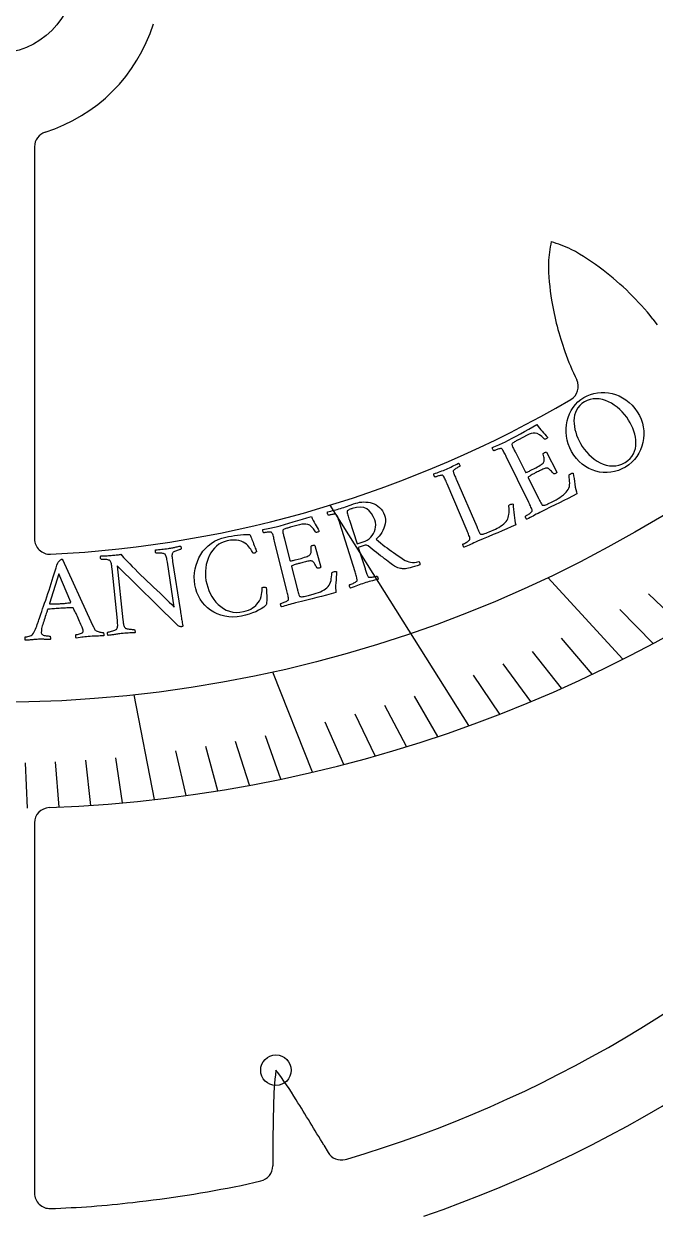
# Model space of a CAD drawing. Header units: millimetres. Extents: x -31.9 to 31.9, y -31.9 to 31.9.
# Drawn here: x 0.46 to 10.8, y -20.34 to -0.81 of the extents above; entities that cross this region are included whole.
import ezdxf

# ---------------------------------------------------------------- set-up
doc = ezdxf.new("R2010")
doc.units = ezdxf.units.MM
for name, color, linetype in [('CUT_INNER', 6, 'Continuous'), ('CUT_OUTER', 1, 'Continuous'), ('ENGRAVE', 7, 'Continuous'), ('ENGRAVE_FINE', 8, 'Continuous'), ('TEXT', 5, 'Continuous')]:
    doc.layers.add(name, color=color, linetype=linetype)

msp = doc.modelspace()

# ---------------------------------------------------------------- linework, layer by layer
at = {"layer": 'CUT_INNER'}
for points in [[(0.638, -2.825), (0.638, -9.2503)], [(10.7688, -5.6479), (10.8387, -5.7405)], [(0.638, -13.9015), (0.638, -19.9685)], [(5.376, -19.1783), (5.447, -19.2999)], [(5.7287, -19.4151), (5.7527, -19.4085)], [(4.0207, -19.8398), (4.3446, -19.7667)]]:
    msp.add_lwpolyline(points, dxfattribs=at)
msp.add_circle((0, 0), 1.3, dxfattribs=at)
for centre, radius, start, end in [((0.0002, 9.1153), 22.784, 272.20791, 347.61778), ((0.0011, -0.0011), 2.7099, 287.42252, 342.57748), ((0.888, -2.825), 0.25, 107.57812, 180), ((13.067, -5.0604), 4.0245, 170.27468, 175.29203), ((8.032, -7.6707), 3.4592, 66.17272, 72.01057), ((7.5943, -7.8987), 3.857, 52.34334, 61.58812), ((12.9057, -4.7111), 3.8497, 180.28254, 189.4199), ((7.0733, -8.5959), 4.7273, 38.58049, 52.5074), ((13.729, -4.5911), 4.6815, 189.21972, 199.8547), ((0.0003, -0.0004), 21.5188, 289.02596, 344.97122), ((0, 0), 20.2431, 286.50973, 342.47332), ((13.4624, -4.7042), 4.3924, 199.64865, 206.21467), ((9.2949, -6.7494), 0.25, 300.41016, 24.8197), ((0.0005, 9.1137), 18.6353, 272.76514, 300.36725), ((0.888, -9.2503), 0.25, 180, 272.63672), ((0.888, -13.9015), 0.25, 92.2878, 180), ((9.2058, -18.5593), 4.6526, 172.52926, 179.74592), ((0.9196, -20.8218), 4.6597, 30.75502, 37.97782), ((43.836, -19.6282), 39.2978, 178.41128, 179.25715), ((-24.6723, -37.0387), 34.9556, 30.72685, 32.14726), ((21.5005, -19.3971), 16.9614, 179.05973, 180.42166), ((5.6629, -19.1739), 0.25, 210.28165, 285.25424), ((4.2896, -19.5229), 0.25, 282.71186, 0.22682), ((0, 0), 20.2431, 276.37163, 281.45638), ((0.888, -19.9685), 0.25, 180, 272.54237), ((0.4376, -4.9025), 15.3228, 271.726, 276.77993)]:
    msp.add_arc(centre, radius, start, end, dxfattribs=at)
at = {"layer": 'CUT_OUTER'}
msp.add_circle((0, -0.0001), 31.9, dxfattribs=at)
at = {"layer": 'ENGRAVE'}
for points in [[(7.7541, -12.3087), (5.4795, -8.698)], [(10.2736, -11.221), (9.048, -9.8824)], [(5.1905, -13.0697), (4.5399, -11.4314)], [(2.6012, -13.5198), (2.2711, -11.8041)]]:
    msp.add_lwpolyline(points, dxfattribs=at)
for centre, radius in [((0, 9.1156), 21.0426), ((4.5925, -17.9536), 0.25)]:
    msp.add_circle(centre, radius, dxfattribs=at)
at = {"layer": 'ENGRAVE_FINE'}
for points in [[(11.2638, -10.6898), (10.6971, -10.152)], [(10.7702, -10.9625), (10.2244, -10.4069)], [(9.7743, -11.4657), (9.2723, -10.8767)], [(9.2725, -11.6966), (8.7932, -11.092)], [(8.7684, -11.9139), (8.3125, -11.2945)], [(8.2622, -12.1179), (7.8302, -11.4843)], [(7.2442, -12.4864), (6.8615, -11.8269)], [(6.7328, -12.6513), (6.3755, -11.9799)], [(5.7058, -12.9427), (5.4005, -12.2503)], [(6.2199, -12.8033), (5.8884, -12.121)], [(4.6742, -13.1841), (4.4224, -12.474)], [(3.639, -13.3763), (3.4419, -12.6518)], [(4.157, -13.2863), (3.9324, -12.5686)], [(1.5614, -13.6152), (1.4763, -12.8728)], [(2.0815, -13.5735), (1.9681, -12.8342)], [(3.1204, -13.4541), (2.951, -12.7238)], [(0.5206, -13.6628), (0.4922, -12.9168)], [(1.0411, -13.6449), (0.9843, -12.9003)]]:
    msp.add_lwpolyline(points, dxfattribs=at)
at = {"layer": 'TEXT'}
for points in [[(9.6347, -6.935), (9.6887, -6.906), (9.7442, -6.8828), (9.8013, -6.8656), (9.86, -6.8542), (9.9195, -6.8487), (9.9791, -6.849), (10.0387, -6.8553), (10.0984, -6.8674), (10.1574, -6.8852), (10.2149, -6.9087), (10.2709, -6.9378), (10.3254, -6.9726), (10.3774, -7.0132), (10.4259, -7.0597), (10.471, -7.1122), (10.5125, -7.1708), (10.5467, -7.2296), (10.5743, -7.29), (10.5952, -7.3518), (10.6093, -7.4151), (10.6171, -7.4789), (10.6188, -7.5424), (10.6146, -7.6054), (10.6043, -7.6681), (10.5881, -7.7293), (10.5661, -7.7881), (10.5383, -7.8444), (10.5047, -7.8983), (10.4656, -7.9486), (10.4213, -7.9944), (10.3719, -8.0356), (10.3174, -8.0722), (10.2603, -8.1028), (10.2016, -8.1272), (10.1411, -8.1454), (10.0791, -8.1573), (10.0165, -8.1628), (9.9545, -8.1619), (9.8931, -8.1546), (9.8324, -8.1409), (9.7731, -8.1209), (9.716, -8.095), (9.6611, -8.0632), (9.6084, -8.0254), (9.559, -7.9819), (9.5136, -7.9327), (9.4724, -7.878), (9.4352, -7.8176), (9.4048, -7.7566), (9.3808, -7.6946), (9.3632, -7.6317), (9.3519, -7.5677), (9.3465, -7.5037), (9.3467, -7.4408), (9.3524, -7.3789), (9.3635, -7.3179), (9.38, -7.2588), (9.4017, -7.2024), (9.4286, -7.1486), (9.4607, -7.0975), (9.4976, -7.0499), (9.5388, -7.007), (9.5845, -6.9687), (9.6347, -6.935)], [(9.6458, -7.0056), (9.6037, -7.0342), (9.568, -7.0661), (9.5385, -7.1013), (9.5155, -7.1398), (9.4979, -7.1808), (9.4853, -7.2233), (9.4775, -7.2675), (9.4745, -7.3133), (9.4759, -7.3601), (9.481, -7.4073), (9.49, -7.455), (9.5027, -7.503), (9.5186, -7.5506), (9.5368, -7.5968), (9.5575, -7.6416), (9.5806, -7.685), (9.6106, -7.7337), (9.6438, -7.7803), (9.6804, -7.8249), (9.7203, -7.8675), (9.7629, -7.907), (9.8075, -7.9424), (9.854, -7.9738), (9.9026, -8.001), (9.9526, -8.0233), (10.0032, -8.0398), (10.0546, -8.0504), (10.1066, -8.0551), (10.1587, -8.0529), (10.2102, -8.0427), (10.2611, -8.0246), (10.3113, -7.9986), (10.3559, -7.968), (10.3938, -7.9342), (10.425, -7.8972), (10.4493, -7.857), (10.4675, -7.8144), (10.4804, -7.7702), (10.488, -7.7243), (10.4903, -7.6769), (10.4879, -7.6286), (10.4814, -7.5804), (10.4707, -7.5322), (10.456, -7.484), (10.4381, -7.4367), (10.4178, -7.391), (10.3951, -7.347), (10.37, -7.3046), (10.3379, -7.2574), (10.3027, -7.2124), (10.2645, -7.1696), (10.2232, -7.1291), (10.1796, -7.0916), (10.1343, -7.0582), (10.0873, -7.0287), (10.0386, -7.0032), (9.989, -6.9824), (9.9393, -6.9671), (9.8895, -6.9572), (9.8395, -6.9528), (9.7899, -6.9548), (9.741, -6.9643), (9.693, -6.9812), (9.6458, -7.0056)], [(8.3405, -7.6642), (8.4009, -7.6336), (8.4638, -7.6007), (8.5292, -7.5653), (8.5971, -7.5274), (8.6659, -7.4887), (8.734, -7.4509), (8.8015, -7.4138), (8.8684, -7.3776), (8.8901, -7.4072), (8.9118, -7.4352), (8.9334, -7.4614), (8.955, -7.4859), (8.9766, -7.5099), (8.9982, -7.5345), (9.0199, -7.5595), (9.0416, -7.5851), (9.0387, -7.5917), (9.0336, -7.598), (9.0265, -7.604), (9.0173, -7.6096), (9.0071, -7.6142), (8.9986, -7.6158), (8.9918, -7.6144), (8.9868, -7.6101), (8.9463, -7.5708), (8.9082, -7.5424), (8.8725, -7.5249), (8.8392, -7.5184), (8.8069, -7.5196), (8.7744, -7.5254), (8.7417, -7.5358), (8.7086, -7.5509), (8.5654, -7.6249), (8.5592, -7.6282), (8.551, -7.6326), (8.5406, -7.6382), (8.5282, -7.645), (8.515, -7.6525), (8.5025, -7.6601), (8.4905, -7.6678), (8.4791, -7.6756), (8.4695, -7.6831), (8.4627, -7.69), (8.4589, -7.6963), (8.458, -7.7019), (8.4605, -7.7127), (8.4642, -7.7246), (8.4692, -7.7376), (8.4754, -7.7516), (8.4823, -7.7662), (8.4894, -7.781), (8.4967, -7.796), (8.5042, -7.8112), (8.5072, -7.8171), (8.5099, -7.8224), (8.5122, -7.827), (8.5142, -7.8309), (8.6781, -8.1572), (8.6812, -8.1598), (8.6868, -8.1602), (8.6949, -8.1585), (8.7055, -8.1547), (8.7177, -8.1495), (8.7305, -8.1438), (8.7437, -8.1375), (8.7575, -8.1306), (8.8472, -8.0848), (8.8761, -8.0696), (8.9014, -8.0557), (8.923, -8.043), (8.9409, -8.0317), (8.9556, -8.0211), (8.9675, -8.0105), (8.9764, -8), (8.9824, -7.9896), (8.9862, -7.9787), (8.9882, -7.9668), (8.9886, -7.9537), (8.9872, -7.9395), (8.9845, -7.9236), (8.9809, -7.9054), (8.9763, -7.8848), (8.9707, -7.862), (8.97, -7.8554), (8.9727, -7.849), (8.9789, -7.8428), (8.9884, -7.8367), (8.9983, -7.8322), (9.0073, -7.8295), (9.0154, -7.8288), (9.0225, -7.83), (9.1961, -8.1559), (9.1933, -8.1613), (9.1883, -8.1668), (9.1811, -8.1723), (9.1716, -8.1779), (9.1616, -8.1823), (9.1527, -8.184), (9.1451, -8.1831), (9.1385, -8.1795), (9.1204, -8.1595), (9.1047, -8.1427), (9.0913, -8.129), (9.0803, -8.1184), (9.0711, -8.1102), (9.063, -8.1037), (9.0561, -8.0988), (9.0504, -8.0956), (9.0451, -8.0935), (9.0397, -8.0918), (9.0342, -8.0907), (9.0285, -8.0901), (9.0209, -8.0899), (9.0108, -8.0917), (8.9982, -8.0956), (8.9829, -8.1015), (8.9661, -8.1087), (8.9486, -8.1165), (8.9304, -8.125), (8.9116, -8.134), (8.8927, -8.1432), (8.8744, -8.1523), (8.8568, -8.1611), (8.8397, -8.1698), (8.8279, -8.1759), (8.8153, -8.1825), (8.8021, -8.1896), (8.7881, -8.1972), (8.7743, -8.205), (8.7615, -8.2124), (8.7499, -8.2195), (8.7394, -8.2263), (8.731, -8.2328), (8.7257, -8.2386), (8.7233, -8.2439), (8.7241, -8.2487), (8.8916, -8.5822), (8.8926, -8.5842), (8.8939, -8.5867), (8.8953, -8.5896), (8.897, -8.5929), (8.9038, -8.6064), (8.9117, -8.6215), (8.9205, -8.6384), (8.9303, -8.657), (8.94, -8.6742), (8.9484, -8.6867), (8.9554, -8.6946), (8.9611, -8.6977), (8.9735, -8.6986), (8.9864, -8.6976), (8.9996, -8.6949), (9.0133, -8.6905), (9.0289, -8.684), (9.0482, -8.6753), (9.0709, -8.6644), (9.0973, -8.6511), (9.1824, -8.6072), (9.2136, -8.5901), (9.2436, -8.5714), (9.2726, -8.5513), (9.3005, -8.5297), (9.3259, -8.5075), (9.3474, -8.4856), (9.365, -8.464), (9.3788, -8.4427), (9.3909, -8.4186), (9.3992, -8.3928), (9.4038, -8.3655), (9.4047, -8.3366), (9.4032, -8.3065), (9.401, -8.2756), (9.398, -8.2438), (9.3942, -8.2111), (9.3946, -8.2049), (9.3978, -8.1989), (9.4041, -8.1929), (9.4132, -8.1871), (9.4281, -8.1798), (9.4411, -8.1753), (9.4522, -8.1735), (9.4614, -8.1745), (9.4683, -8.2172), (9.4751, -8.2613), (9.482, -8.3069), (9.4889, -8.3538), (9.4962, -8.3994), (9.5044, -8.4407), (9.5137, -8.4777), (9.524, -8.5105), (9.4528, -8.5485), (9.3815, -8.5856), (9.31, -8.6219), (9.2383, -8.6574), (9.1644, -8.6936), (9.086, -8.7323), (9.0031, -8.7734), (8.9157, -8.8169), (8.8855, -8.8321), (8.8569, -8.8468), (8.8302, -8.8611), (8.8052, -8.8748), (8.7807, -8.8882), (8.7556, -8.9015), (8.7299, -8.9146), (8.7035, -8.9275), (8.6982, -8.9248), (8.6934, -8.9202), (8.6889, -8.9137), (8.6848, -8.9053), (8.6816, -8.8966), (8.6795, -8.889), (8.6787, -8.8824), (8.6791, -8.8769), (8.6856, -8.8736), (8.6944, -8.8687), (8.7052, -8.8624), (8.7181, -8.8547), (8.7319, -8.846), (8.7449, -8.8369), (8.7574, -8.8274), (8.7692, -8.8175), (8.7791, -8.8081), (8.7858, -8.7999), (8.7893, -8.793), (8.7896, -8.7874), (8.7872, -8.7742), (8.7832, -8.7599), (8.7776, -8.7443), (8.7704, -8.7276), (8.7622, -8.7099), (8.7536, -8.6917), (8.7445, -8.6728), (8.735, -8.6533), (8.3659, -7.9024), (8.3562, -7.8829), (8.3467, -7.864), (8.3374, -7.8457), (8.3283, -7.828), (8.3193, -7.8117), (8.3103, -7.7975), (8.3014, -7.7853), (8.2926, -7.7751), (8.2878, -7.7712), (8.2804, -7.7694), (8.2705, -7.7696), (8.258, -7.772), (8.2441, -7.7757), (8.23, -7.7798), (8.2158, -7.7844), (8.2014, -7.7895), (8.1881, -7.7945), (8.1771, -7.7988), (8.1684, -7.8023), (8.1621, -7.8052), (8.1577, -7.802), (8.1532, -7.7972), (8.1486, -7.7908), (8.1438, -7.7828), (8.1399, -7.7744), (8.1375, -7.7669), (8.1368, -7.7603), (8.1377, -7.7546), (8.1639, -7.7431), (8.1899, -7.7318), (8.2157, -7.7207), (8.2414, -7.7098), (8.2667, -7.6988), (8.2917, -7.6875), (8.3163, -7.676), (8.3405, -7.6642)], [(7.8819, -9.0478), (7.8828, -9.0499), (7.8839, -9.0524), (7.8852, -9.0554), (7.8867, -9.0589), (7.8906, -9.0678), (7.895, -9.078), (7.8999, -9.0894), (7.9055, -9.1021), (7.9112, -9.1151), (7.917, -9.1275), (7.9228, -9.1391), (7.9285, -9.1501), (7.934, -9.1595), (7.9389, -9.1664), (7.9433, -9.1707), (7.9471, -9.1726), (7.9595, -9.1741), (7.9724, -9.1739), (7.9858, -9.172), (7.9997, -9.1683), (8.0157, -9.1627), (8.0354, -9.1551), (8.0587, -9.1454), (8.0858, -9.1337), (8.1881, -9.088), (8.2144, -9.0752), (8.2413, -9.0604), (8.2688, -9.0434), (8.2968, -9.0244), (8.3232, -9.0041), (8.3456, -8.9835), (8.364, -8.9626), (8.3785, -8.9415), (8.3888, -8.9209), (8.3974, -8.8984), (8.4043, -8.8738), (8.4096, -8.8473), (8.4127, -8.8181), (8.4133, -8.7857), (8.4114, -8.75), (8.4069, -8.7111), (8.4076, -8.7049), (8.4112, -8.699), (8.4178, -8.6935), (8.4272, -8.6881), (8.4426, -8.6817), (8.4558, -8.6779), (8.4669, -8.6768), (8.476, -8.6783), (8.4805, -8.7213), (8.4849, -8.7657), (8.4892, -8.8116), (8.4934, -8.8588), (8.4982, -8.9047), (8.5041, -8.9464), (8.5113, -8.9839), (8.5197, -9.0173), (8.4465, -9.0512), (8.3732, -9.0843), (8.2998, -9.1165), (8.2263, -9.1479), (8.1504, -9.1799), (8.07, -9.2142), (7.9849, -9.2506), (7.8952, -9.289), (7.8641, -9.3025), (7.8348, -9.3156), (7.8073, -9.3283), (7.7816, -9.3406), (7.7564, -9.3526), (7.7306, -9.3645), (7.7042, -9.3761), (7.6771, -9.3876), (7.672, -9.3845), (7.6674, -9.3796), (7.6633, -9.3729), (7.6597, -9.3644), (7.6569, -9.3555), (7.6553, -9.3477), (7.6548, -9.3411), (7.6555, -9.3357), (7.6623, -9.3327), (7.6713, -9.3283), (7.6824, -9.3227), (7.6958, -9.3157), (7.71, -9.3078), (7.7236, -9.2994), (7.7365, -9.2907), (7.7489, -9.2814), (7.7593, -9.2726), (7.7665, -9.2648), (7.7703, -9.2581), (7.771, -9.2525), (7.7693, -9.2392), (7.7661, -9.2246), (7.7613, -9.2088), (7.7551, -9.1917), (7.748, -9.1736), (7.7404, -9.1549), (7.7324, -9.1355), (7.724, -9.1155), (7.3975, -8.3451), (7.389, -8.3251), (7.3806, -8.3057), (7.3723, -8.2869), (7.3642, -8.2688), (7.3561, -8.252), (7.3479, -8.2372), (7.3398, -8.2246), (7.3316, -8.2139), (7.327, -8.2097), (7.3197, -8.2075), (7.3098, -8.2072), (7.2971, -8.2089), (7.283, -8.2117), (7.2688, -8.2151), (7.2543, -8.2189), (7.2397, -8.2232), (7.2261, -8.2274), (7.2149, -8.2311), (7.206, -8.2341), (7.1995, -8.2366), (7.1953, -8.2332), (7.1911, -8.2282), (7.1868, -8.2215), (7.1826, -8.2132), (7.1791, -8.2046), (7.1771, -8.197), (7.1768, -8.1904), (7.178, -8.1847), (7.2048, -8.1747), (7.2314, -8.1649), (7.2578, -8.1553), (7.284, -8.1458), (7.31, -8.1362), (7.3356, -8.1264), (7.3607, -8.1163), (7.3856, -8.1059), (7.4108, -8.0948), (7.4356, -8.0835), (7.4598, -8.072), (7.4836, -8.0602), (7.5074, -8.0483), (7.5318, -8.0361), (7.5567, -8.0239), (7.5822, -8.0114), (7.5872, -8.0144), (7.5917, -8.0193), (7.5959, -8.0259), (7.5998, -8.0344), (7.6028, -8.0432), (7.6047, -8.0508), (7.6054, -8.0574), (7.605, -8.0628), (7.5987, -8.0658), (7.5904, -8.0701), (7.58, -8.0757), (7.5676, -8.0826), (7.5545, -8.0902), (7.5419, -8.098), (7.5299, -8.1059), (7.5185, -8.114), (7.5089, -8.1219), (7.5021, -8.1293), (7.4984, -8.1363), (7.4975, -8.1428), (7.4995, -8.1537), (7.5025, -8.1658), (7.5068, -8.179), (7.5121, -8.1933), (7.5183, -8.2086), (7.5249, -8.2244), (7.5318, -8.241), (7.5392, -8.2581), (7.5404, -8.2609), (7.5416, -8.2636), (7.5428, -8.2664), (7.544, -8.2692), (7.5452, -8.2719), (7.5464, -8.2747), (7.5476, -8.2775), (7.5488, -8.2802)], [(5.9012, -8.665), (5.9318, -8.6563), (5.9637, -8.65), (5.997, -8.6461), (6.0316, -8.6446), (6.0666, -8.6456), (6.1013, -8.6494), (6.1356, -8.6559), (6.1694, -8.6651), (6.2023, -8.6774), (6.2334, -8.693), (6.2629, -8.712), (6.2906, -8.7343), (6.3159, -8.7603), (6.3381, -8.7902), (6.357, -8.824), (6.3727, -8.8618), (6.3821, -8.8954), (6.3868, -8.9302), (6.3869, -8.9661), (6.3822, -9.0031), (6.3735, -9.0402), (6.3616, -9.0763), (6.3463, -9.1114), (6.3277, -9.1454), (6.3066, -9.1774), (6.2837, -9.2062), (6.2589, -9.2319), (6.2324, -9.2545), (6.2702, -9.2863), (6.307, -9.3165), (6.3429, -9.3452), (6.3778, -9.3723), (6.4125, -9.3984), (6.4477, -9.4243), (6.4834, -9.4497), (6.5196, -9.4749), (6.5571, -9.5004), (6.5968, -9.5272), (6.6386, -9.5551), (6.6826, -9.5843), (6.7119, -9.6017), (6.741, -9.6155), (6.7697, -9.6257), (6.7981, -9.6322), (6.8277, -9.635), (6.8601, -9.6337), (6.8953, -9.6284), (6.9333, -9.6191), (6.9381, -9.6225), (6.942, -9.6281), (6.9452, -9.6359), (6.9475, -9.6459), (6.9492, -9.6558), (6.9503, -9.6636), (6.9508, -9.6691), (6.9508, -9.6725), (6.9057, -9.6887), (6.8641, -9.7025), (6.8262, -9.7139), (6.7919, -9.723), (6.7615, -9.73), (6.7351, -9.7351), (6.7129, -9.7384), (6.6947, -9.7397), (6.6826, -9.7391), (6.6682, -9.7382), (6.6515, -9.7368), (6.6325, -9.7351), (6.6119, -9.7315), (6.5904, -9.7246), (6.5681, -9.7144), (6.545, -9.7009), (6.5348, -9.6939), (6.5209, -9.6843), (6.5034, -9.6719), (6.4824, -9.6567), (6.4584, -9.6393), (6.4322, -9.6199), (6.4038, -9.5986), (6.3732, -9.5754), (6.341, -9.5508), (6.3079, -9.5253), (6.2737, -9.4989), (6.2385, -9.4716), (6.2031, -9.444), (6.1684, -9.4165), (6.1344, -9.3891), (6.101, -9.3619), (6.0885, -9.355), (6.0737, -9.3519), (6.0565, -9.3528), (6.0369, -9.3576), (5.9407, -9.3888), (6.0523, -9.7365), (6.0532, -9.7394), (6.0541, -9.7423), (6.0551, -9.7451), (6.056, -9.748), (6.0569, -9.7509), (6.0578, -9.7537), (6.0587, -9.7566), (6.0597, -9.7595), (6.0654, -9.7772), (6.071, -9.794), (6.0765, -9.81), (6.0818, -9.8251), (6.0871, -9.839), (6.0926, -9.8514), (6.0983, -9.8622), (6.1042, -9.8716), (6.1091, -9.8752), (6.1168, -9.8776), (6.1274, -9.8788), (6.1408, -9.8788), (6.1557, -9.8779), (6.171, -9.8761), (6.1865, -9.8736), (6.2024, -9.8704), (6.2171, -9.867), (6.2292, -9.864), (6.2388, -9.8614), (6.2459, -9.8593), (6.25, -9.8629), (6.254, -9.8682), (6.2578, -9.8752), (6.2615, -9.8837), (6.2643, -9.8926), (6.2656, -9.9003), (6.2653, -9.907), (6.2635, -9.9126), (6.234, -9.9203), (6.2052, -9.9278), (6.1771, -9.9351), (6.1495, -9.9424), (6.1222, -9.9498), (6.0946, -9.9577), (6.0667, -9.966), (6.0386, -9.9747), (6.0112, -9.9835), (5.9837, -9.9927), (5.9561, -10.0024), (5.9283, -10.0124), (5.9003, -10.0227), (5.8721, -10.0331), (5.8436, -10.0437), (5.815, -10.0545), (5.8102, -10.0509), (5.8061, -10.0456), (5.8027, -10.0385), (5.8, -10.0297), (5.7981, -10.0205), (5.7972, -10.0127), (5.7974, -10.0061), (5.7987, -10.0007), (5.8057, -9.9984), (5.815, -9.9949), (5.8267, -9.9904), (5.8407, -9.9848), (5.8556, -9.9783), (5.8699, -9.9713), (5.8837, -9.9639), (5.8969, -9.9559), (5.9081, -9.9481), (5.916, -9.9411), (5.9205, -9.9348), (5.9217, -9.9293), (5.9213, -9.9159), (5.9196, -9.9011), (5.9165, -9.8849), (5.912, -9.8672), (5.9066, -9.8485), (5.9009, -9.8291), (5.8949, -9.8091), (5.8885, -9.7884), (5.6378, -8.99), (5.6312, -8.9693), (5.6248, -8.9492), (5.6184, -8.9297), (5.6121, -8.9108), (5.6057, -8.8933), (5.599, -8.8778), (5.5922, -8.8644), (5.585, -8.853), (5.5809, -8.8484), (5.5739, -8.8455), (5.564, -8.8442), (5.5513, -8.8446), (5.537, -8.846), (5.5227, -8.8479), (5.5082, -8.8502), (5.4936, -8.8529), (5.4801, -8.8556), (5.4688, -8.8581), (5.4599, -8.8602), (5.4533, -8.862), (5.4494, -8.8582), (5.4457, -8.8528), (5.4421, -8.8457), (5.4387, -8.8371), (5.4361, -8.8282), (5.4349, -8.8204), (5.4352, -8.8138), (5.4369, -8.8083), (5.4645, -8.801), (5.4918, -8.7939), (5.5188, -8.787), (5.5454, -8.7802), (5.5718, -8.7734), (5.5979, -8.7663), (5.6238, -8.7587), (5.6494, -8.7508), (5.6764, -8.7422), (5.7042, -8.7329), (5.733, -8.723), (5.7627, -8.7125), (5.794, -8.7014), (5.8275, -8.6899), (5.8632, -8.6777), (5.9012, -8.665)], [(6.2113, -8.9373), (6.1873, -8.8806), (6.1574, -8.8322), (6.1216, -8.7918), (6.0798, -8.7596), (6.0315, -8.7379), (5.9759, -8.7295), (5.9132, -8.7341), (5.843, -8.7518), (5.8337, -8.755), (5.8224, -8.7591), (5.809, -8.7641), (5.7934, -8.7701), (5.7788, -8.7766), (5.7683, -8.7835), (5.7617, -8.7906), (5.7591, -8.798), (5.759, -8.8092), (5.7608, -8.823), (5.7643, -8.8396), (5.7695, -8.8589), (5.7757, -8.8797), (5.7821, -8.9005), (5.7886, -8.9214), (5.7953, -8.9423), (5.9223, -9.3315), (6.0201, -9.2998), (6.0547, -9.2861), (6.0871, -9.2685), (6.1173, -9.2469), (6.1451, -9.2214), (6.1698, -9.1928), (6.1903, -9.1618), (6.2067, -9.1284), (6.219, -9.0926), (6.2262, -9.0553), (6.2273, -9.0169), (6.2223, -8.9776), (6.2113, -8.9373)], [(4.597, -9.0501), (4.6625, -9.033), (4.7309, -9.0141), (4.8024, -8.9934), (4.8768, -8.9708), (4.9522, -8.9475), (5.0268, -8.925), (5.1006, -8.9031), (5.1736, -8.8819), (5.1886, -8.9154), (5.2039, -8.9473), (5.2194, -8.9775), (5.2353, -9.0061), (5.2513, -9.0341), (5.2673, -9.0626), (5.2831, -9.0917), (5.2989, -9.1214), (5.2947, -9.1272), (5.2884, -9.1322), (5.2802, -9.1366), (5.27, -9.1402), (5.2591, -9.1424), (5.2504, -9.1422), (5.2441, -9.1394), (5.2401, -9.1342), (5.2088, -9.0872), (5.1776, -9.0513), (5.1465, -9.0267), (5.1153, -9.0132), (5.0835, -9.0076), (5.0505, -9.0064), (5.0163, -9.0096), (4.9808, -9.0173), (4.8251, -9.0594), (4.8184, -9.0612), (4.8094, -9.0638), (4.7981, -9.0671), (4.7845, -9.0711), (4.7701, -9.0757), (4.7562, -9.0804), (4.7428, -9.0854), (4.73, -9.0906), (4.719, -9.0959), (4.711, -9.1012), (4.7059, -9.1065), (4.7038, -9.1119), (4.704, -9.123), (4.7051, -9.1354), (4.7073, -9.1491), (4.7103, -9.1641), (4.7139, -9.1798), (4.7177, -9.1958), (4.7217, -9.212), (4.7259, -9.2284), (4.7276, -9.2349), (4.729, -9.2406), (4.7303, -9.2456), (4.7314, -9.2498), (4.8225, -9.6035), (4.825, -9.6066), (4.8304, -9.6082), (4.8387, -9.6082), (4.8499, -9.6068), (4.8629, -9.6043), (4.8765, -9.6014), (4.8908, -9.5981), (4.9058, -9.5943), (5.0032, -9.5685), (5.0346, -9.5598), (5.0622, -9.5515), (5.086, -9.5437), (5.106, -9.5365), (5.1226, -9.5292), (5.1364, -9.5214), (5.1473, -9.513), (5.1554, -9.5041), (5.1614, -9.4943), (5.1659, -9.483), (5.169, -9.4703), (5.1707, -9.4561), (5.1715, -9.4401), (5.1718, -9.4215), (5.1716, -9.4004), (5.171, -9.3769), (5.1717, -9.3703), (5.1758, -9.3646), (5.1831, -9.3598), (5.1937, -9.356), (5.2043, -9.3536), (5.2137, -9.3529), (5.2217, -9.3539), (5.2285, -9.3566), (5.329, -9.7118), (5.3252, -9.7166), (5.3191, -9.7209), (5.3109, -9.7248), (5.3004, -9.7282), (5.2897, -9.7303), (5.2807, -9.7301), (5.2734, -9.7276), (5.2678, -9.7228), (5.2543, -9.6994), (5.2425, -9.6796), (5.2324, -9.6634), (5.2239, -9.6507), (5.2166, -9.6407), (5.2101, -9.6327), (5.2043, -9.6264), (5.1994, -9.6221), (5.1947, -9.6189), (5.1898, -9.6162), (5.1846, -9.6139), (5.1791, -9.6121), (5.1718, -9.6103), (5.1616, -9.6099), (5.1484, -9.611), (5.1322, -9.6135), (5.1142, -9.617), (5.0955, -9.621), (5.0759, -9.6254), (5.0556, -9.6302), (5.0352, -9.6352), (5.0154, -9.6402), (4.9963, -9.6451), (4.9778, -9.65), (4.9649, -9.6535), (4.9513, -9.6573), (4.9368, -9.6614), (4.9215, -9.6659), (4.9064, -9.6705), (4.8924, -9.675), (4.8795, -9.6795), (4.8678, -9.684), (4.8582, -9.6885), (4.8517, -9.6931), (4.8483, -9.6978), (4.848, -9.7026), (4.9412, -10.064), (4.9417, -10.0662), (4.9424, -10.0689), (4.9432, -10.072), (4.9442, -10.0757), (4.948, -10.0902), (4.9524, -10.1067), (4.9575, -10.1251), (4.9632, -10.1454), (4.969, -10.1642), (4.9745, -10.1782), (4.9797, -10.1873), (4.9846, -10.1917), (4.9966, -10.1951), (5.0093, -10.1969), (5.0228, -10.1971), (5.0371, -10.1956), (5.0538, -10.1926), (5.0744, -10.1882), (5.099, -10.1823), (5.1276, -10.1749), (5.2201, -10.1501), (5.2541, -10.1399), (5.2875, -10.1281), (5.3201, -10.1145), (5.3519, -10.0993), (5.3814, -10.083), (5.4071, -10.0661), (5.4289, -10.0488), (5.4468, -10.0309), (5.4638, -10.0098), (5.4774, -9.9864), (5.4877, -9.9607), (5.4946, -9.9327), (5.4996, -9.903), (5.504, -9.8723), (5.5077, -9.8406), (5.5109, -9.8078), (5.5126, -9.8018), (5.5171, -9.7966), (5.5244, -9.7921), (5.5346, -9.7884), (5.5507, -9.7844), (5.5644, -9.7828), (5.5756, -9.7834), (5.5843, -9.7863), (5.582, -9.8295), (5.5794, -9.874), (5.5765, -9.92), (5.5732, -9.9673), (5.5707, -10.0134), (5.5701, -10.0555), (5.5713, -10.0937), (5.5743, -10.1279), (5.4967, -10.15), (5.4192, -10.1711), (5.3416, -10.1915), (5.2641, -10.2109), (5.1842, -10.2307), (5.0994, -10.2519), (5.0097, -10.2745), (4.915, -10.2985), (4.8822, -10.307), (4.8512, -10.3153), (4.8221, -10.3235), (4.7947, -10.3317), (4.768, -10.3396), (4.7406, -10.3472), (4.7127, -10.3546), (4.6841, -10.3617), (4.6796, -10.3579), (4.6759, -10.3523), (4.6729, -10.345), (4.6706, -10.336), (4.6693, -10.3268), (4.6689, -10.3189), (4.6695, -10.3123), (4.671, -10.307), (4.6782, -10.3051), (4.6877, -10.3023), (4.6996, -10.2984), (4.7139, -10.2936), (4.7292, -10.288), (4.7439, -10.2819), (4.758, -10.2753), (4.7717, -10.2681), (4.7834, -10.2609), (4.7917, -10.2544), (4.7965, -10.2484), (4.798, -10.243), (4.7984, -10.2296), (4.7976, -10.2147), (4.7954, -10.1983), (4.7919, -10.1804), (4.7877, -10.1614), (4.7831, -10.1418), (4.7782, -10.1214), (4.7731, -10.1003), (4.5714, -9.2882), (4.5661, -9.2671), (4.5608, -9.2467), (4.5556, -9.2268), (4.5504, -9.2077), (4.545, -9.1898), (4.5393, -9.174), (4.5332, -9.1602), (4.5267, -9.1484), (4.5229, -9.1435), (4.516, -9.1402), (4.5062, -9.1383), (4.4935, -9.138), (4.4791, -9.1386), (4.4645, -9.1397), (4.4496, -9.1412), (4.4345, -9.1431), (4.4204, -9.1452), (4.4088, -9.147), (4.3996, -9.1487), (4.3928, -9.1501), (4.3892, -9.1461), (4.3858, -9.1404), (4.3826, -9.1332), (4.3797, -9.1244), (4.3776, -9.1153), (4.3769, -9.1075), (4.3776, -9.1009), (4.3796, -9.0955), (4.4077, -9.0898), (4.4355, -9.0843), (4.4631, -9.0789), (4.4905, -9.0736), (4.5176, -9.0683), (4.5444, -9.0626), (4.5708, -9.0565), (4.597, -9.0501)], [(3.771, -9.2209), (3.8166, -9.212), (3.8634, -9.2038), (3.9114, -9.1961), (3.9607, -9.1891), (4.011, -9.1833), (4.062, -9.1792), (4.1139, -9.1769), (4.1666, -9.1763), (4.1676, -9.1787), (4.1705, -9.1859), (4.1754, -9.198), (4.1823, -9.2149), (4.1904, -9.235), (4.199, -9.2569), (4.2082, -9.2804), (4.2178, -9.3056), (4.2276, -9.331), (4.2369, -9.3552), (4.2458, -9.3783), (4.2544, -9.4001), (4.2618, -9.4192), (4.2674, -9.4339), (4.2711, -9.4443), (4.2729, -9.4504), (4.2738, -9.4543), (4.2728, -9.4587), (4.27, -9.4635), (4.2652, -9.4687), (4.2592, -9.4736), (4.2527, -9.4777), (4.2458, -9.4808), (4.2385, -9.483), (4.232, -9.4841), (4.2258, -9.4844), (4.2199, -9.4838), (4.2144, -9.4823), (4.209, -9.4707), (4.2017, -9.4564), (4.1925, -9.4394), (4.1813, -9.4198), (4.1677, -9.399), (4.1511, -9.3783), (4.1316, -9.3577), (4.1093, -9.3373), (4.0836, -9.3183), (4.0543, -9.3019), (4.0213, -9.2883), (3.9847, -9.2773), (3.9439, -9.2704), (3.8984, -9.2689), (3.8483, -9.2727), (3.7934, -9.2819), (3.7444, -9.2951), (3.699, -9.3136), (3.657, -9.3377), (3.6185, -9.3672), (3.5836, -9.4012), (3.5522, -9.4388), (3.5245, -9.4799), (3.5004, -9.5247), (3.48, -9.572), (3.4635, -9.6208), (3.4509, -9.6713), (3.4422, -9.7232), (3.4374, -9.7757), (3.4365, -9.8275), (3.4396, -9.8787), (3.4467, -9.9294), (3.4587, -9.9851), (3.4745, -10.0396), (3.494, -10.0929), (3.5172, -10.145), (3.5441, -10.1948), (3.5746, -10.2413), (3.6087, -10.2844), (3.6464, -10.3241), (3.6875, -10.3595), (3.7319, -10.3896), (3.7796, -10.4144), (3.8305, -10.4339), (3.8845, -10.447), (3.9413, -10.4525), (4.0011, -10.4506), (4.0636, -10.4411), (4.1065, -10.4303), (4.1452, -10.4168), (4.1798, -10.4004), (4.2103, -10.3813), (4.2372, -10.3605), (4.2612, -10.3389), (4.2823, -10.3167), (4.3004, -10.2938), (4.3213, -10.2617), (4.3379, -10.2289), (4.3501, -10.1956), (4.358, -10.1617), (4.3629, -10.1287), (4.3663, -10.0981), (4.3681, -10.0699), (4.3684, -10.0441), (4.3845, -10.0399), (4.4006, -10.0387), (4.4167, -10.0407), (4.4326, -10.0458), (4.4342, -10.0544), (4.4357, -10.0667), (4.4371, -10.0826), (4.4384, -10.1021), (4.4396, -10.1239), (4.4407, -10.1466), (4.4415, -10.1703), (4.4422, -10.1949), (4.4425, -10.2194), (4.4422, -10.2425), (4.4414, -10.2644), (4.44, -10.285), (4.438, -10.3032), (4.4355, -10.3179), (4.4325, -10.3292), (4.4289, -10.3369), (4.3924, -10.3664), (4.3524, -10.3938), (4.3089, -10.419), (4.2621, -10.4419), (4.211, -10.4629), (4.1551, -10.4819), (4.0943, -10.4989), (4.0286, -10.5139), (3.9573, -10.5251), (3.8877, -10.5292), (3.8199, -10.5262), (3.7541, -10.5162), (3.6908, -10.4997), (3.6309, -10.4776), (3.5745, -10.4498), (3.5215, -10.4165), (3.4725, -10.3783), (3.428, -10.3358), (3.3882, -10.2892), (3.3528, -10.2385), (3.3226, -10.1842), (3.2979, -10.127), (3.2787, -10.067), (3.265, -10.0041), (3.2565, -9.9364), (3.2543, -9.8698), (3.2583, -9.8043), (3.2685, -9.7399), (3.2842, -9.6772), (3.3051, -9.6171), (3.331, -9.5595), (3.3619, -9.5043), (3.3977, -9.4525), (3.438, -9.4049), (3.483, -9.3616), (3.5326, -9.3225), (3.5865, -9.2884), (3.6441, -9.2601), (3.7056, -9.2377), (3.771, -9.2209)], [(1.9141, -9.5187), (1.9349, -9.5165), (1.9555, -9.5144), (1.9758, -9.5122), (1.9959, -9.5101), (2.0146, -9.508), (2.0306, -9.5058), (2.0439, -9.5037), (2.0546, -9.5017), (2.0739, -9.5252), (2.0979, -9.5529), (2.1269, -9.5848), (2.1608, -9.621), (2.1987, -9.6604), (2.2398, -9.7024), (2.2841, -9.7468), (2.3315, -9.7936), (2.3811, -9.842), (2.4317, -9.891), (2.4834, -9.9406), (2.5362, -9.9909), (2.5894, -10.0413), (2.6419, -10.0913), (2.694, -10.1409), (2.7454, -10.19), (2.7951, -10.2378), (2.8416, -10.2833), (2.885, -10.3266), (2.9251, -10.3676), (2.8149, -9.6333), (2.8111, -9.6089), (2.8075, -9.5873), (2.804, -9.5684), (2.8007, -9.5523), (2.7968, -9.538), (2.7913, -9.5248), (2.7842, -9.5125), (2.7756, -9.5013), (2.7706, -9.497), (2.7628, -9.4933), (2.7521, -9.4901), (2.7386, -9.4875), (2.7236, -9.4854), (2.7082, -9.4838), (2.6926, -9.4828), (2.6768, -9.4823), (2.6618, -9.4822), (2.6489, -9.4825), (2.6382, -9.483), (2.6295, -9.4839), (2.6255, -9.4789), (2.6224, -9.4725), (2.6201, -9.4649), (2.6188, -9.4561), (2.6181, -9.4472), (2.6177, -9.4398), (2.6176, -9.4336), (2.6179, -9.4288), (2.6451, -9.4261), (2.6714, -9.4235), (2.697, -9.4211), (2.7218, -9.419), (2.7468, -9.4166), (2.7734, -9.4136), (2.8015, -9.4099), (2.831, -9.4056), (2.8517, -9.4024), (2.8704, -9.3993), (2.8871, -9.3964), (2.9017, -9.3937), (2.9154, -9.3909), (2.9294, -9.388), (2.9435, -9.385), (2.9579, -9.3817), (2.9732, -9.3783), (2.9899, -9.3745), (3.0082, -9.3706), (3.0281, -9.3663), (3.0306, -9.3705), (3.033, -9.3757), (3.0353, -9.3819), (3.0376, -9.3891), (3.0393, -9.397), (3.0398, -9.405), (3.039, -9.4133), (3.0372, -9.4217), (3.0302, -9.4231), (3.0205, -9.4255), (3.0082, -9.4287), (2.9933, -9.4329), (2.9773, -9.4379), (2.9617, -9.4433), (2.9466, -9.4494), (2.9319, -9.456), (2.9189, -9.4628), (2.9087, -9.4695), (2.9015, -9.4761), (2.8972, -9.4827), (2.893, -9.4949), (2.8904, -9.5076), (2.8893, -9.5209), (2.8897, -9.5347), (2.8913, -9.5504), (2.8936, -9.5696), (2.8968, -9.5922), (2.9007, -9.6182), (3.0226, -10.4055), (3.0267, -10.4324), (3.0306, -10.4575), (3.0343, -10.481), (3.0376, -10.5026), (3.0409, -10.5233), (3.0442, -10.5435), (3.0476, -10.5633), (3.0511, -10.5828), (3.0547, -10.6028), (3.0588, -10.6245), (3.0632, -10.6477), (3.0681, -10.6726), (3.0671, -10.6764), (3.065, -10.6796), (3.0618, -10.6823), (3.0575, -10.6843), (3.0529, -10.6859), (3.0491, -10.6872), (3.046, -10.688), (3.0436, -10.6885), (3.0388, -10.6886), (3.0324, -10.6877), (3.0244, -10.6857), (3.0148, -10.6828), (3.0041, -10.6783), (2.9927, -10.6719), (2.9807, -10.6636), (2.968, -10.6533), (1.9919, -9.6901), (2.0858, -10.5761), (2.0885, -10.6006), (2.0914, -10.6222), (2.0943, -10.6408), (2.0973, -10.6566), (2.1011, -10.6705), (2.1061, -10.6837), (2.1125, -10.696), (2.1202, -10.7076), (2.1252, -10.7121), (2.1331, -10.7161), (2.1439, -10.7197), (2.1576, -10.7228), (2.173, -10.7254), (2.1889, -10.7277), (2.2053, -10.7295), (2.2221, -10.7308), (2.238, -10.7317), (2.2517, -10.732), (2.2632, -10.7318), (2.2724, -10.7312), (2.2766, -10.7362), (2.2799, -10.7424), (2.2822, -10.7497), (2.2837, -10.7581), (2.2844, -10.7666), (2.2845, -10.7742), (2.284, -10.7808), (2.2829, -10.7865), (2.2537, -10.7879), (2.2255, -10.7892), (2.1984, -10.7905), (2.1723, -10.7918), (2.1459, -10.7934), (2.1177, -10.7954), (2.0878, -10.798), (2.0561, -10.8011), (2.0346, -10.8035), (2.0148, -10.8059), (1.9966, -10.8083), (1.9801, -10.8108), (1.9645, -10.8134), (1.9492, -10.8159), (1.9342, -10.8184), (1.9194, -10.8208), (1.9037, -10.8233), (1.8858, -10.826), (1.8657, -10.8289), (1.8434, -10.832), (1.8411, -10.8277), (1.8389, -10.8224), (1.8369, -10.816), (1.8351, -10.8086), (1.834, -10.8006), (1.8341, -10.7926), (1.8356, -10.7844), (1.8383, -10.7761), (1.8457, -10.7751), (1.8559, -10.7732), (1.8688, -10.7704), (1.8845, -10.7667), (1.9014, -10.7623), (1.9182, -10.7574), (1.9347, -10.752), (1.9511, -10.7462), (1.9657, -10.74), (1.9768, -10.7338), (1.9844, -10.7275), (1.9886, -10.7213), (1.9938, -10.7093), (1.9976, -10.6969), (1.9999, -10.684), (2.0008, -10.6706), (2.0006, -10.6552), (1.9996, -10.6362), (1.9979, -10.6136), (1.9955, -10.5875), (1.9097, -9.741), (1.9069, -9.7148), (1.9041, -9.6922), (1.9012, -9.673), (1.8984, -9.6574), (1.8949, -9.644), (1.8902, -9.6315), (1.8842, -9.6199), (1.8771, -9.6092), (1.872, -9.6038), (1.8638, -9.5991), (1.8523, -9.5952), (1.8377, -9.5919), (1.8215, -9.5893), (1.8052, -9.5872), (1.7889, -9.5859), (1.7725, -9.5851), (1.7574, -9.5847), (1.745, -9.5846), (1.7353, -9.5848), (1.7282, -9.5852), (1.7242, -9.5775), (1.7215, -9.5697), (1.7199, -9.5618), (1.7195, -9.5538), (1.7199, -9.5462), (1.7206, -9.5395), (1.7217, -9.5339), (1.723, -9.5293), (1.7539, -9.5274), (1.7818, -9.526), (1.8065, -9.5249), (1.8282, -9.5243), (1.8487, -9.5236), (1.8698, -9.5224), (1.8916, -9.5208), (1.9141, -9.5187)], [(0.6928, -10.6259), (0.6939, -10.6228), (0.6971, -10.6135), (0.7026, -10.5979), (0.7101, -10.5761), (0.7195, -10.549), (0.7304, -10.5174), (0.7426, -10.4814), (0.7563, -10.4409), (0.7711, -10.3969), (0.7869, -10.3505), (0.8036, -10.3017), (0.8212, -10.2505), (0.8393, -10.1976), (0.8573, -10.144), (0.8753, -10.0895), (0.8933, -10.0343), (0.9111, -9.9793), (0.9284, -9.9254), (0.9454, -9.8727), (0.9619, -9.8211), (0.9777, -9.7715), (0.9924, -9.725), (1.0062, -9.6816), (1.019, -9.6412), (1.0235, -9.6327), (1.0303, -9.6235), (1.0392, -9.6137), (1.0505, -9.6033), (1.0621, -9.5939), (1.0723, -9.587), (1.0811, -9.5827), (1.0885, -9.5811), (1.0902, -9.581), (1.0916, -9.5811), (1.0926, -9.5814), (1.0933, -9.5818), (1.094, -9.5823), (1.0951, -9.5829), (1.0965, -9.5837), (1.0983, -9.5845), (1.5606, -10.6025), (1.5845, -10.6524), (1.6026, -10.6897), (1.6149, -10.7144), (1.6214, -10.7265), (1.6285, -10.7366), (1.638, -10.7457), (1.6499, -10.7539), (1.6641, -10.7612), (1.6794, -10.7674), (1.6947, -10.7725), (1.7098, -10.7764), (1.7249, -10.7792), (1.7386, -10.7811), (1.7495, -10.7823), (1.7577, -10.7829), (1.7631, -10.7829), (1.767, -10.7882), (1.7698, -10.7951), (1.7715, -10.8035), (1.772, -10.8133), (1.7718, -10.8228), (1.7714, -10.8302), (1.7708, -10.8355), (1.7701, -10.8387), (1.7411, -10.8392), (1.7137, -10.8398), (1.6879, -10.8403), (1.6635, -10.8408), (1.6389, -10.8415), (1.6119, -10.8427), (1.5827, -10.8445), (1.5512, -10.8468), (1.5181, -10.8495), (1.4878, -10.8524), (1.4606, -10.8553), (1.4363, -10.8584), (1.412, -10.8617), (1.3847, -10.8653), (1.3546, -10.8692), (1.3215, -10.8734), (1.3177, -10.8689), (1.3149, -10.8628), (1.3132, -10.8551), (1.3125, -10.8458), (1.3128, -10.8365), (1.3142, -10.8286), (1.3165, -10.8222), (1.3198, -10.8172), (1.3302, -10.816), (1.3431, -10.8139), (1.3585, -10.8106), (1.3763, -10.8063), (1.3938, -10.8013), (1.4083, -10.7958), (1.4196, -10.7899), (1.4278, -10.7836), (1.431, -10.7786), (1.4331, -10.7721), (1.4341, -10.7643), (1.4339, -10.755), (1.4323, -10.7445), (1.4289, -10.7309), (1.4236, -10.7144), (1.4164, -10.6949), (1.4078, -10.6732), (1.3982, -10.6502), (1.3877, -10.6258), (1.3762, -10.6002), (1.3643, -10.574), (1.3524, -10.5482), (1.3406, -10.5228), (1.3288, -10.4978), (1.3176, -10.4741), (1.3074, -10.4525), (1.2983, -10.4331), (1.2902, -10.4159), (1.2836, -10.4018), (1.2789, -10.3918), (1.2761, -10.3858), (1.2751, -10.3837), (1.2748, -10.3835), (1.274, -10.3828), (1.2727, -10.3816), (1.2709, -10.38), (1.2688, -10.3784), (1.2667, -10.3773), (1.2647, -10.3766), (1.2626, -10.3765), (1.2468, -10.3767), (1.2292, -10.3771), (1.2099, -10.378), (1.1889, -10.3791), (1.1674, -10.3804), (1.1466, -10.3817), (1.1265, -10.3828), (1.1073, -10.3839), (1.1023, -10.3842), (1.0973, -10.3845), (1.0923, -10.3848), (1.0874, -10.3851), (1.0825, -10.3853), (1.0779, -10.3856), (1.0735, -10.3858), (1.0694, -10.3861), (1.0407, -10.3877), (1.0142, -10.3893), (0.9899, -10.3908), (0.9679, -10.3924), (0.9455, -10.3941), (0.9202, -10.3964), (0.8919, -10.3992), (0.8606, -10.4024), (0.8595, -10.4027), (0.8581, -10.4033), (0.8565, -10.4043), (0.8547, -10.4057), (0.853, -10.4071), (0.8518, -10.4081), (0.8511, -10.4087), (0.8509, -10.4089), (0.85, -10.4114), (0.8476, -10.4191), (0.8434, -10.4318), (0.8376, -10.4496), (0.8307, -10.4709), (0.823, -10.4942), (0.8146, -10.5193), (0.8056, -10.5463), (0.7965, -10.5739), (0.7879, -10.6005), (0.7799, -10.6263), (0.7725, -10.6511), (0.7651, -10.6755), (0.7594, -10.6978), (0.7551, -10.718), (0.7525, -10.7362), (0.7509, -10.7525), (0.7498, -10.7669), (0.7493, -10.7796), (0.7494, -10.7905), (0.7518, -10.8009), (0.7581, -10.81), (0.7682, -10.8179), (0.7823, -10.8244), (0.7984, -10.8297), (0.8148, -10.8339), (0.8314, -10.8369), (0.8482, -10.8388), (0.8635, -10.8399), (0.8756, -10.8406), (0.8844, -10.841), (0.8901, -10.841), (0.8922, -10.844), (0.8941, -10.8491), (0.8958, -10.8564), (0.8974, -10.8658), (0.8984, -10.8756), (0.8987, -10.884), (0.8981, -10.8912), (0.8967, -10.8969), (0.878, -10.8968), (0.8606, -10.8965), (0.8447, -10.8962), (0.8301, -10.8958), (0.8163, -10.8954), (0.8025, -10.8949), (0.7886, -10.8945), (0.7748, -10.894), (0.7599, -10.8937), (0.7428, -10.8937), (0.7236, -10.894), (0.7022, -10.8947), (0.6806, -10.8955), (0.6608, -10.8966), (0.6429, -10.8978), (0.6267, -10.8992), (0.6114, -10.9007), (0.5961, -10.9021), (0.5808, -10.9036), (0.5655, -10.905), (0.5491, -10.9065), (0.5308, -10.908), (0.5104, -10.9095), (0.4879, -10.9111), (0.486, -10.908), (0.4846, -10.9029), (0.4837, -10.8956), (0.4832, -10.8861), (0.4832, -10.8762), (0.4838, -10.8678), (0.4849, -10.8606), (0.4865, -10.8549), (0.4973, -10.8541), (0.5112, -10.852), (0.5283, -10.8488), (0.5485, -10.8443), (0.5684, -10.8385), (0.5845, -10.8314), (0.597, -10.8231), (0.6057, -10.8135), (0.6197, -10.7934), (0.6326, -10.7723), (0.6443, -10.75), (0.6547, -10.7266), (0.6645, -10.7024), (0.6741, -10.6775), (0.6835, -10.652), (0.6928, -10.6259)], [(1.0346, -9.8213), (0.8842, -10.307), (0.8843, -10.3072), (0.8845, -10.3079), (0.8848, -10.3092), (0.8854, -10.3109), (0.886, -10.3126), (0.8867, -10.3139), (0.8876, -10.3146), (0.8885, -10.3148), (0.9083, -10.3148), (0.93, -10.3146), (0.9535, -10.3142), (0.9789, -10.3135), (1.0039, -10.3126), (1.0263, -10.3118), (1.0461, -10.3109), (1.0633, -10.31), (1.0855, -10.3087), (1.1066, -10.3071), (1.1266, -10.3053), (1.1455, -10.3033), (1.1642, -10.3012), (1.1837, -10.299), (1.2042, -10.2968), (1.2255, -10.2944), (1.2273, -10.294), (1.2286, -10.293), (1.2296, -10.2914), (1.2301, -10.2891), (1.2304, -10.2869), (1.2306, -10.2853), (1.2308, -10.2844), (1.2308, -10.284)]]:
    msp.add_lwpolyline(points, close=True, dxfattribs=at)

doc.saveas('drawing.dxf')
